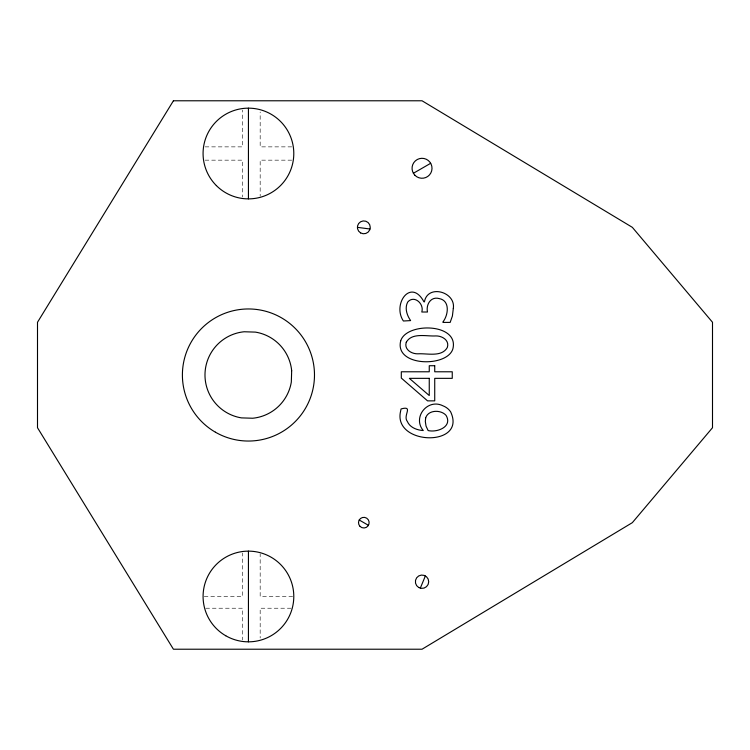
<?xml version="1.0" encoding="UTF-8"?>
<svg xmlns="http://www.w3.org/2000/svg" width="750" height="750" viewBox="0 0 750 750"><rect width="100%" height="100%" fill="white"/><g stroke="black" fill="none" stroke-linecap="round" stroke-linejoin="round"><path stroke-width="0.56" stroke-dasharray="3.75 2.81" d="M205.134 146.869L242.569 146.869L242.569 110.091M291.741 146.869L260.175 146.869L260.175 112.031M205.134 160.162L242.569 160.162L242.569 196.941M291.741 160.162L260.175 160.162L260.175 196.163M204.244 596.484L242.569 596.484L242.569 553.05M292.631 596.484L260.175 596.484L260.175 553.828M205.781 608.222L242.569 608.222L242.569 639.928M291.103 608.222L260.175 608.222L260.175 637.997"/><path stroke-width="1.12" d="M420.309 588.159L425.372 575.944M413.4 173.269L430.678 163.294M357.384 227.344L370.031 229.012M359.213 519.994L368.428 525.319M248.438 108.169L248.438 198.863M248.438 551.138L248.438 641.831M291.675 370.706L291.319 382.041A43.453 43.453 0 0 1 252.731 418.238L241.397 417.881A43.453 43.453 0 0 1 244.144 331.762L255.478 332.119A43.453 43.453 0 0 1 291.675 370.706M400.519 411.534C392.925 445.622 467.353 447.366 450.591 411.741A16.209 16.209 0 0 0 442.978 405.825C427.603 398.081 412.125 417.403 423.272 430.556C416.991 430.106 409.941 427.631 407.306 421.397C402.6 415.509 413.962 405.403 401.062 408.938L400.519 411.534M453.309 308.484L452.391 316.078L450.159 322.406L442.941 322.406L442.941 321.928C448.312 315.188 450.338 300.562 439.181 298.575C430.847 296.166 425.831 304.594 427.481 312.009L421.8 312.009C424.359 303.816 414.169 294.628 407.738 302.016C404.466 308.025 406.931 315.356 410.616 320.597L403.397 321.009C392.044 304.153 410.944 277.575 423.956 301.847L424.434 301.847C427.528 283.856 456.019 291.788 453.309 308.484M425.663 417.984L425.325 421.462L426.038 426.112L428.128 430.556C437.137 432.75 452.822 426.788 446.081 415.387C441.038 409.547 428.091 409.659 425.663 417.984M400.688 340.931C394.275 366.759 447.459 367.613 452.897 348.788C459.253 322.95 406.219 322.125 400.688 340.931M406.266 342.253C403.894 349.481 411.581 354.009 417.863 353.822C427.153 353.184 441.666 357.459 447.309 347.522C449.728 340.341 442.153 335.794 435.891 335.925C426.572 336.544 411.9 332.278 406.266 342.253M173.419 100.781L37.5 322.266L37.5 427.734L173.419 649.219L422.044 649.219L632.344 522.656L712.5 427.734L712.5 322.266L632.344 227.344L422.044 100.781L173.419 100.781M434.728 365.728L429.253 365.728L429.253 371.784L401.306 371.784L401.306 378.075L427.547 400.866L434.728 400.866L434.728 378.347L452.25 378.347L452.25 371.784L434.728 371.784L434.728 365.728M429.253 378.347L409.35 378.347L429.253 395.522L429.253 378.347M418.706 587.494A6.666 6.666 0 0 0 428.709 581.719A6.666 6.666 0 0 0 418.706 575.944A6.666 6.666 0 0 0 418.706 587.494M360.056 526.416A5.316 5.316 0 0 0 368.962 524.034A5.316 5.316 0 0 0 362.447 517.519A5.316 5.316 0 0 0 360.056 526.416M360.6 232.912A6.431 6.431 0 0 0 370.256 227.344A6.431 6.431 0 0 0 360.6 221.775A6.431 6.431 0 0 0 360.6 232.912M414.984 175.341A9.975 9.975 0 0 0 431.672 170.859A9.975 9.975 0 0 0 419.456 158.644A9.975 9.975 0 0 0 414.984 175.341M225.759 635.756A45.356 45.347 0 0 0 293.794 596.484A45.356 45.347 0 0 0 225.759 557.212A45.356 45.347 0 0 0 225.759 635.756M216.366 185.588A45.347 45.347 0 0 0 292.247 165.253A45.347 45.347 0 0 0 236.7 109.706A45.347 45.347 0 0 0 216.366 185.588M215.419 432.197A66.047 66.047 0 0 0 314.484 375A66.047 66.047 0 0 0 215.419 317.803A66.047 66.047 0 0 0 215.419 432.197"/></g></svg>
